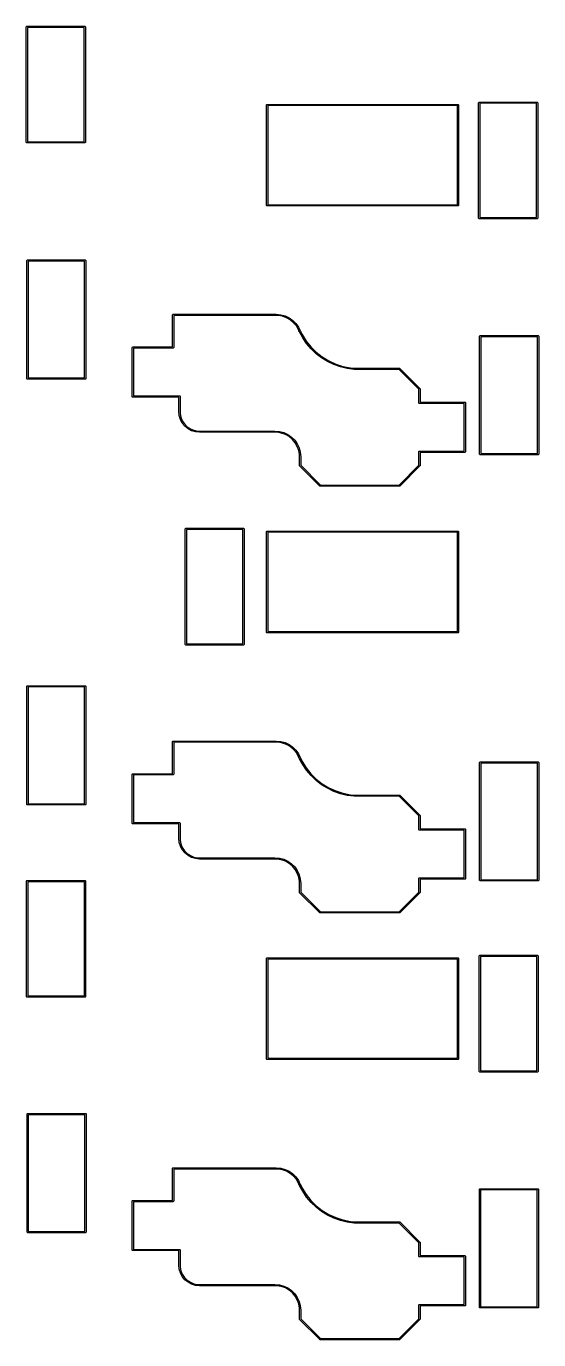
# Model space of a CAD drawing. Extents: x 108 to 229, y -135 to -60.
# Drawn here: x 172.2 to 192.6, y -112 to -59.7 of the extents above; entities that cross this region are included whole.
import ezdxf

# ---------------------------------------------------------------- set-up
doc = ezdxf.new("R2010")
doc.units = 0
doc.layers.add('BLACK', color=7, linetype='CONTINUOUS')

msp = doc.modelspace()

# ---------------------------------------------------------------- linework, layer by layer
at = {"layer": 'BLACK', "linetype": 'CONTINUOUS'}
for p, q in [((172.185, -59.7), (172.186903, -59.690433)), ((172.185, -64.3), (172.185, -59.7)), ((172.186903, -59.690433), (172.200433, -59.676903)), ((172.200433, -59.676903), (172.21, -59.675)), ((172.21, -59.675), (174.51, -59.675)), ((172.235, -59.725), (172.235, -64.275)), ((174.485, -59.725), (172.235, -59.725)), ((174.485, -64.275), (174.485, -59.725)), ((174.51, -59.675), (174.519567, -59.676903)), ((174.519567, -59.676903), (174.533097, -59.690433)), ((174.533097, -59.690433), (174.535, -59.7)), ((174.535, -59.7), (174.535, -64.3)), ((181.741903, -62.800434), (181.755433, -62.786904)), ((181.755433, -62.786904), (181.765, -62.785001)), ((181.765, -62.785001), (189.365, -62.785001)), ((189.365, -62.785001), (189.374567, -62.786904)), ((189.374567, -62.786904), (189.388097, -62.800434)), ((190.185, -62.72), (190.186903, -62.710433)), ((190.185, -67.32), (190.185, -62.72)), ((190.186903, -62.710433), (190.200433, -62.696903)), ((190.200433, -62.696903), (190.21, -62.695)), ((190.21, -62.695), (192.51, -62.695)), ((190.235, -62.745), (190.235, -67.295)), ((192.485, -62.745), (190.235, -62.745)), ((192.485, -67.295), (192.485, -62.745)), ((192.51, -62.695), (192.519567, -62.696903)), ((192.519567, -62.696903), (192.533097, -62.710433)), ((192.533097, -62.710433), (192.535, -62.72)), ((192.535, -62.72), (192.535, -67.32)), ((181.74, -62.810001), (181.741903, -62.800434)), ((181.74, -66.810001), (181.74, -62.810001)), ((181.79, -62.835001), (181.79, -66.785001)), ((189.34, -62.835001), (181.79, -62.835001)), ((189.34, -66.785001), (189.34, -62.835001)), ((189.388097, -62.800434), (189.39, -62.810001)), ((189.39, -62.810001), (189.39, -66.810001)), ((172.186903, -64.309567), (172.185, -64.3)), ((172.200433, -64.323097), (172.186903, -64.309567)), ((172.21, -64.325), (172.200433, -64.323097)), ((174.51, -64.325), (172.21, -64.325)), ((172.235, -64.275), (174.485, -64.275)), ((174.519567, -64.323097), (174.51, -64.325)), ((174.533097, -64.309567), (174.519567, -64.323097)), ((174.535, -64.3), (174.533097, -64.309567)), ((181.741903, -66.819568), (181.74, -66.810001)), ((181.755433, -66.833098), (181.741903, -66.819568)), ((181.765, -66.835001), (181.755433, -66.833098)), ((189.365, -66.835001), (181.765, -66.835001)), ((181.79, -66.785001), (189.34, -66.785001)), ((189.374567, -66.833098), (189.365, -66.835001)), ((189.388097, -66.819568), (189.374567, -66.833098)), ((189.39, -66.810001), (189.388097, -66.819568)), ((190.186903, -67.329567), (190.185, -67.32)), ((190.200433, -67.343097), (190.186903, -67.329567)), ((190.21, -67.345), (190.200433, -67.343097)), ((192.51, -67.345), (190.21, -67.345)), ((190.235, -67.295), (192.485, -67.295)), ((192.519567, -67.343097), (192.51, -67.345)), ((192.533097, -67.329567), (192.519567, -67.343097)), ((192.535, -67.32), (192.533097, -67.329567)), ((172.205, -69.01), (172.206903, -69.000433)), ((172.205, -73.71), (172.205, -69.01)), ((172.206903, -69.000433), (172.220433, -68.986903)), ((172.220433, -68.986903), (172.23, -68.985)), ((172.23, -68.985), (174.53, -68.985)), ((172.255, -69.035), (172.255, -73.685)), ((174.505, -69.035), (172.255, -69.035)), ((174.505, -73.685), (174.505, -69.035)), ((174.53, -68.985), (174.539567, -68.986903)), ((174.539567, -68.986903), (174.553097, -69.000433)), ((174.553097, -69.000433), (174.555, -69.01)), ((174.555, -69.01), (174.555, -73.71)), ((178.002903, -71.165433), (178.016433, -71.151903)), ((178.016433, -71.151903), (178.026, -71.15)), ((178.026, -71.15), (182.13, -71.15)), ((182.13, -71.15), (182.307989, -71.165572)), ((178.001, -71.175), (178.002903, -71.165433)), ((178.001, -71.875), (178.001, -71.175)), ((178.051, -71.2), (178.051, -71.875)), ((182.13, -71.2), (178.051, -71.2)), ((182.215301, -71.2), (182.13, -71.2)), ((182.383312, -71.229625), (182.215301, -71.2)), ((182.307989, -71.165572), (182.480571, -71.211815)), ((182.543627, -71.287975), (182.383312, -71.229625)), ((182.480571, -71.211815), (182.6425, -71.287324)), ((182.691373, -71.373276), (182.543627, -71.287975)), ((182.6425, -71.287324), (182.788857, -71.389805)), ((182.822062, -71.482938), (182.691373, -71.373276)), ((182.788857, -71.389805), (182.915196, -71.516143)), ((182.931724, -71.613627), (182.822062, -71.482938)), ((182.915196, -71.516143), (183.017676, -71.6625)), ((183.017025, -71.761374), (182.931724, -71.613627)), ((183.017676, -71.6625), (183.087286, -71.81178)), ((178.001, -72.45), (178.001, -71.875)), ((178.051, -71.875), (178.051, -72.475)), ((183.0462, -71.841531), (183.017025, -71.761374)), ((183.046201, -71.84153), (183.0462, -71.841531)), ((183.055713, -71.853706), (183.046201, -71.84153)), ((183.057735, -71.854285), (183.055713, -71.853706)), ((183.183514, -72.087368), (183.057735, -71.854285)), ((183.087286, -71.81178), (183.097147, -71.822223)), ((183.097147, -71.822223), (183.097166, -71.822214)), ((183.097166, -71.822214), (183.16191, -71.958858)), ((183.16191, -71.958858), (183.322224, -72.215282)), ((183.339762, -72.316052), (183.183514, -72.087368)), ((190.225, -72.02), (190.226903, -72.010433)), ((190.225, -76.72), (190.225, -72.02)), ((190.226903, -72.010433), (190.240433, -71.996903)), ((190.240433, -71.996903), (190.25, -71.995)), ((190.25, -71.995), (192.55, -71.995)), ((190.275, -72.045), (190.275, -76.695)), ((192.525, -72.045), (190.275, -72.045)), ((192.525, -76.695), (192.525, -72.045)), ((192.55, -71.995), (192.559567, -71.996903)), ((192.559567, -71.996903), (192.573097, -72.010433)), ((192.573097, -72.010433), (192.575, -72.02)), ((192.575, -72.02), (192.575, -76.72)), ((176.401, -72.475), (176.402903, -72.465433)), ((176.401, -74.425), (176.401, -72.475)), ((176.402903, -72.465433), (176.416433, -72.451903)), ((176.416433, -72.451903), (176.426, -72.45)), ((176.426, -72.45), (178.001, -72.45)), ((178.026, -72.5), (176.451, -72.5)), ((176.451, -72.5), (176.451, -74.4)), ((178.035567, -72.498097), (178.026, -72.5)), ((178.049097, -72.484567), (178.035567, -72.498097)), ((178.051, -72.475), (178.049097, -72.484567)), ((183.322224, -72.215282), (183.511177, -72.451397)), ((183.519021, -72.527183), (183.339762, -72.316052)), ((183.511177, -72.451397), (183.726222, -72.664022)), ((183.719332, -72.718454), (183.519021, -72.527183)), ((183.938511, -72.887779), (183.719332, -72.718454)), ((183.726222, -72.664022), (183.964461, -72.850291)), ((184.174161, -73.033306), (183.938511, -72.887779)), ((183.964461, -72.850291), (184.222682, -73.007693)), ((184.423712, -73.153449), (184.174161, -73.033306)), ((184.222682, -73.007693), (184.497406, -73.134107)), ((184.684437, -73.246894), (184.423712, -73.153449)), ((184.497406, -73.134107), (184.78493, -73.227829)), ((184.953491, -73.312621), (184.684437, -73.246894)), ((184.78493, -73.227829), (185.081378, -73.287596)), ((172.206903, -73.719567), (172.205, -73.71)), ((172.220433, -73.733097), (172.206903, -73.719567)), ((172.23, -73.735), (172.220433, -73.733097)), ((174.53, -73.735), (172.23, -73.735)), ((172.255, -73.685), (174.505, -73.685)), ((174.539567, -73.733097), (174.53, -73.735)), ((174.553097, -73.719567), (174.539567, -73.733097)), ((174.555, -73.71), (174.553097, -73.719567)), ((185.227934, -73.349913), (184.953491, -73.312621)), ((185.081378, -73.287596), (185.231054, -73.3)), ((185.228679, -73.349737), (185.227934, -73.349913)), ((185.23, -73.35), (185.228679, -73.349737)), ((187.019644, -73.35), (185.23, -73.35)), ((185.231054, -73.3), (187.03, -73.3)), ((187.805, -74.135356), (187.019644, -73.35)), ((187.03, -73.3), (187.039567, -73.301903)), ((187.039567, -73.301903), (187.047678, -73.307322)), ((187.047678, -73.307322), (187.847678, -74.107322)), ((187.805, -74.675), (187.805, -74.135356)), ((187.847678, -74.107322), (187.853097, -74.115433)), ((187.853097, -74.115433), (187.855, -74.125)), ((187.855, -74.125), (187.855, -74.65)), ((176.402903, -74.434567), (176.401, -74.425)), ((176.416433, -74.448097), (176.402903, -74.434567)), ((176.426, -74.45), (176.416433, -74.448097)), ((178.255, -74.45), (176.426, -74.45)), ((176.451, -74.4), (178.28, -74.4)), ((178.255, -75.025), (178.255, -74.45)), ((178.28, -74.4), (178.289567, -74.401903)), ((178.289567, -74.401903), (178.303097, -74.415433)), ((178.303097, -74.415433), (178.305, -74.425)), ((178.305, -74.425), (178.305, -75.025)), ((187.806903, -74.684567), (187.805, -74.675)), ((187.820433, -74.698097), (187.806903, -74.684567)), ((187.83, -74.7), (187.820433, -74.698097)), ((189.609, -74.7), (187.83, -74.7)), ((187.855, -74.65), (189.634, -74.65)), ((189.609, -76.6), (189.609, -74.7)), ((189.634, -74.65), (189.643567, -74.651903)), ((189.643567, -74.651903), (189.657097, -74.665433)), ((189.657097, -74.665433), (189.659, -74.675)), ((189.659, -74.675), (189.659, -76.625)), ((178.270852, -75.18595), (178.255, -75.025)), ((178.317799, -75.340714), (178.270852, -75.18595)), ((178.305, -75.025), (178.305, -75.101331)), ((178.305, -75.101331), (178.334783, -75.251059)), ((178.394038, -75.483345), (178.317799, -75.340714)), ((178.334783, -75.251059), (178.393204, -75.3921)), ((178.393204, -75.3921), (178.478018, -75.519034)), ((178.496637, -75.608363), (178.394038, -75.483345)), ((178.478018, -75.519034), (178.585966, -75.626982)), ((178.621655, -75.710962), (178.496637, -75.608363)), ((178.585966, -75.626982), (178.7129, -75.711796)), ((178.764286, -75.787201), (178.621655, -75.710962)), ((178.7129, -75.711796), (178.853941, -75.770217)), ((178.91905, -75.834148), (178.764286, -75.787201)), ((178.853941, -75.770217), (179.003669, -75.8)), ((179.08, -75.85), (178.91905, -75.834148)), ((179.003669, -75.8), (179.08, -75.8)), ((179.08, -75.8), (182.08, -75.8)), ((182.08, -75.85), (179.08, -75.85)), ((182.08, -75.8), (182.257989, -75.815572)), ((182.165301, -75.85), (182.08, -75.85)), ((182.333312, -75.879625), (182.165301, -75.85)), ((182.257989, -75.815572), (182.430571, -75.861815)), ((182.430571, -75.861815), (182.5925, -75.937324)), ((182.493627, -75.937975), (182.333312, -75.879625)), ((182.641373, -76.023276), (182.493627, -75.937975)), ((182.5925, -75.937324), (182.738857, -76.039804)), ((182.772062, -76.132938), (182.641373, -76.023276)), ((182.738857, -76.039804), (182.865196, -76.166143)), ((182.881724, -76.263627), (182.772062, -76.132938)), ((182.865196, -76.166143), (182.967676, -76.3125)), ((182.967025, -76.411373), (182.881724, -76.263627)), ((182.967676, -76.3125), (183.043185, -76.474429)), ((183.025375, -76.571688), (182.967025, -76.411373)), ((183.055, -76.739699), (183.025375, -76.571688)), ((183.043185, -76.474429), (183.089428, -76.647011)), ((183.055, -76.825), (183.055, -76.739699)), ((183.055, -77.175), (183.055, -76.825)), ((183.089428, -76.647011), (183.105, -76.825)), ((183.105, -76.825), (183.105, -77.164644)), ((187.805, -76.625), (187.806903, -76.615433)), ((187.805, -77.164644), (187.805, -76.625)), ((187.806903, -76.615433), (187.820433, -76.601903)), ((187.820433, -76.601903), (187.83, -76.6)), ((187.83, -76.6), (189.609, -76.6)), ((189.634, -76.65), (187.855, -76.65)), ((187.855, -76.65), (187.855, -77.175)), ((189.643567, -76.648097), (189.634, -76.65)), ((189.657097, -76.634567), (189.643567, -76.648097)), ((189.659, -76.625), (189.657097, -76.634567)), ((190.226903, -76.729567), (190.225, -76.72)), ((190.240433, -76.743097), (190.226903, -76.729567)), ((190.25, -76.745), (190.240433, -76.743097)), ((192.55, -76.745), (190.25, -76.745)), ((190.275, -76.695), (192.525, -76.695)), ((192.559567, -76.743097), (192.55, -76.745)), ((192.573097, -76.729567), (192.559567, -76.743097)), ((192.575, -76.72), (192.573097, -76.729567)), ((183.056903, -77.184567), (183.055, -77.175)), ((183.062322, -77.192678), (183.056903, -77.184567)), ((183.862322, -77.992678), (183.062322, -77.192678)), ((183.105, -77.164644), (183.890356, -77.95)), ((187.019644, -77.95), (187.805, -77.164644)), ((187.847678, -77.192678), (187.047678, -77.992678)), ((187.853097, -77.184567), (187.847678, -77.192678)), ((187.855, -77.175), (187.853097, -77.184567)), ((183.890356, -77.95), (187.019644, -77.95)), ((183.870433, -77.998097), (183.862322, -77.992678)), ((183.88, -78), (183.870433, -77.998097)), ((187.03, -78), (183.88, -78)), ((187.039567, -77.998097), (187.03, -78)), ((187.047678, -77.992678), (187.039567, -77.998097)), ((178.505, -79.7), (178.506903, -79.690433)), ((178.505, -84.3), (178.505, -79.7)), ((178.506903, -79.690433), (178.520433, -79.676903)), ((178.520433, -79.676903), (178.53, -79.675)), ((178.53, -79.675), (180.83, -79.675)), ((178.555, -79.725), (178.555, -84.275)), ((180.805, -79.725), (178.555, -79.725)), ((180.805, -84.275), (180.805, -79.725)), ((180.83, -79.675), (180.839567, -79.676903)), ((180.839567, -79.676903), (180.853097, -79.690433)), ((180.853097, -79.690433), (180.855, -79.7)), ((180.855, -79.7), (180.855, -84.3)), ((181.74, -79.809999), (181.741903, -79.800432)), ((181.74, -83.809999), (181.74, -79.809999)), ((181.741903, -79.800432), (181.755433, -79.786902)), ((181.755433, -79.786902), (181.765, -79.784999)), ((181.765, -79.784999), (189.365, -79.784999)), ((181.79, -79.834999), (181.79, -83.784999)), ((189.34, -79.834999), (181.79, -79.834999)), ((189.34, -83.784999), (189.34, -79.834999)), ((189.365, -79.784999), (189.374567, -79.786902)), ((189.374567, -79.786902), (189.388097, -79.800432)), ((189.388097, -79.800432), (189.39, -79.809999)), ((189.39, -79.809999), (189.39, -83.809999)), ((181.741903, -83.819566), (181.74, -83.809999)), ((181.755433, -83.833096), (181.741903, -83.819566)), ((181.765, -83.834999), (181.755433, -83.833096)), ((189.365, -83.834999), (181.765, -83.834999)), ((181.79, -83.784999), (189.34, -83.784999)), ((189.374567, -83.833096), (189.365, -83.834999)), ((189.388097, -83.819566), (189.374567, -83.833096)), ((189.39, -83.809999), (189.388097, -83.819566)), ((178.506903, -84.309567), (178.505, -84.3)), ((178.520433, -84.323097), (178.506903, -84.309567)), ((178.53, -84.325), (178.520433, -84.323097)), ((180.83, -84.325), (178.53, -84.325)), ((178.555, -84.275), (180.805, -84.275)), ((180.839567, -84.323097), (180.83, -84.325)), ((180.853097, -84.309567), (180.839567, -84.323097)), ((180.855, -84.3), (180.853097, -84.309567)), ((172.205, -85.97), (172.206903, -85.960433)), ((172.205, -90.67), (172.205, -85.97)), ((172.206903, -85.960433), (172.220433, -85.946903)), ((172.220433, -85.946903), (172.23, -85.945)), ((172.23, -85.945), (174.53, -85.945)), ((172.255, -85.995), (172.255, -90.645)), ((174.505, -85.995), (172.255, -85.995)), ((174.505, -90.645), (174.505, -85.995)), ((174.53, -85.945), (174.539567, -85.946903)), ((174.539567, -85.946903), (174.553097, -85.960433)), ((174.553097, -85.960433), (174.555, -85.97)), ((174.555, -85.97), (174.555, -90.67)), ((178.001, -88.175), (178.002903, -88.165433)), ((178.001, -88.875), (178.001, -88.175)), ((178.002903, -88.165433), (178.016433, -88.151903)), ((178.016433, -88.151903), (178.026, -88.15)), ((178.026, -88.15), (182.13, -88.15)), ((178.051, -88.2), (178.051, -88.875)), ((182.13, -88.2), (178.051, -88.2)), ((182.13, -88.15), (182.307989, -88.165572)), ((182.215301, -88.2), (182.13, -88.2)), ((182.383312, -88.229625), (182.215301, -88.2)), ((182.307989, -88.165572), (182.480571, -88.211815)), ((182.543627, -88.287975), (182.383312, -88.229625)), ((182.480571, -88.211815), (182.6425, -88.287324)), ((182.691373, -88.373276), (182.543627, -88.287975)), ((182.6425, -88.287324), (182.788857, -88.389805)), ((182.822062, -88.482938), (182.691373, -88.373276)), ((182.788857, -88.389805), (182.915196, -88.516143)), ((178.001, -89.45), (178.001, -88.875)), ((178.051, -88.875), (178.051, -89.475)), ((182.931724, -88.613627), (182.822062, -88.482938)), ((182.915196, -88.516143), (183.017676, -88.6625)), ((183.017025, -88.761374), (182.931724, -88.613627)), ((183.0462, -88.841531), (183.017025, -88.761374)), ((183.017676, -88.6625), (183.087286, -88.81178)), ((183.046201, -88.84153), (183.0462, -88.841531)), ((183.055713, -88.853706), (183.046201, -88.84153)), ((183.057735, -88.854285), (183.055713, -88.853706)), ((183.183514, -89.087368), (183.057735, -88.854285)), ((183.087286, -88.81178), (183.097147, -88.822223)), ((183.097147, -88.822223), (183.097166, -88.822214)), ((183.097166, -88.822214), (183.16191, -88.958858)), ((176.401, -89.475), (176.402903, -89.465433)), ((176.401, -91.425), (176.401, -89.475)), ((176.402903, -89.465433), (176.416433, -89.451903)), ((176.416433, -89.451903), (176.426, -89.45)), ((176.426, -89.45), (178.001, -89.45)), ((178.051, -89.475), (178.049097, -89.484567)), ((183.16191, -88.958858), (183.322224, -89.215282)), ((183.339762, -89.316052), (183.183514, -89.087368)), ((183.322224, -89.215282), (183.511177, -89.451397)), ((183.519021, -89.527183), (183.339762, -89.316052)), ((183.511177, -89.451397), (183.726222, -89.664022)), ((190.225, -89), (190.226903, -88.990433)), ((190.225, -93.7), (190.225, -89)), ((190.226903, -88.990433), (190.240433, -88.976903)), ((190.240433, -88.976903), (190.25, -88.975)), ((190.25, -88.975), (192.55, -88.975)), ((190.275, -89.025), (190.275, -93.675)), ((192.525, -89.025), (190.275, -89.025)), ((192.525, -93.675), (192.525, -89.025)), ((192.55, -88.975), (192.559567, -88.976903)), ((192.559567, -88.976903), (192.573097, -88.990433)), ((192.573097, -88.990433), (192.575, -89)), ((192.575, -89), (192.575, -93.7)), ((178.026, -89.5), (176.451, -89.5)), ((176.451, -89.5), (176.451, -91.4)), ((178.035567, -89.498097), (178.026, -89.5)), ((178.049097, -89.484567), (178.035567, -89.498097)), ((183.719332, -89.718454), (183.519021, -89.527183)), ((183.938511, -89.887779), (183.719332, -89.718454)), ((183.726222, -89.664022), (183.964461, -89.850291)), ((184.174161, -90.033306), (183.938511, -89.887779)), ((183.964461, -89.850291), (184.222682, -90.007693)), ((184.423712, -90.153449), (184.174161, -90.033306)), ((184.222682, -90.007693), (184.497406, -90.134107)), ((184.684437, -90.246894), (184.423712, -90.153449)), ((184.497406, -90.134107), (184.78493, -90.227829)), ((184.953491, -90.312621), (184.684437, -90.246894)), ((184.78493, -90.227829), (185.081378, -90.287596)), ((185.227934, -90.349913), (184.953491, -90.312621)), ((185.081378, -90.287596), (185.231054, -90.3)), ((185.228679, -90.349737), (185.227934, -90.349913)), ((185.23, -90.35), (185.228679, -90.349737)), ((187.019644, -90.35), (185.23, -90.35)), ((185.231054, -90.3), (187.03, -90.3)), ((187.805, -91.135356), (187.019644, -90.35)), ((187.03, -90.3), (187.039567, -90.301903)), ((187.039567, -90.301903), (187.047678, -90.307322)), ((187.047678, -90.307322), (187.847678, -91.107322)), ((172.206903, -90.679567), (172.205, -90.67)), ((172.220433, -90.693097), (172.206903, -90.679567)), ((172.23, -90.695), (172.220433, -90.693097)), ((174.53, -90.695), (172.23, -90.695)), ((172.255, -90.645), (174.505, -90.645)), ((174.539567, -90.693097), (174.53, -90.695)), ((174.553097, -90.679567), (174.539567, -90.693097)), ((174.555, -90.67), (174.553097, -90.679567)), ((176.402903, -91.434567), (176.401, -91.425)), ((176.416433, -91.448097), (176.402903, -91.434567)), ((176.426, -91.45), (176.416433, -91.448097)), ((178.255, -91.45), (176.426, -91.45)), ((176.451, -91.4), (178.28, -91.4)), ((178.255, -92.025), (178.255, -91.45)), ((178.28, -91.4), (178.289567, -91.401903)), ((178.289567, -91.401903), (178.303097, -91.415433)), ((178.303097, -91.415433), (178.305, -91.425)), ((178.305, -91.425), (178.305, -92.025)), ((187.805, -91.675), (187.805, -91.135356)), ((187.847678, -91.107322), (187.853097, -91.115433)), ((187.853097, -91.115433), (187.855, -91.125)), ((187.855, -91.125), (187.855, -91.65)), ((178.270852, -92.18595), (178.255, -92.025)), ((178.305, -92.025), (178.305, -92.101331)), ((187.806903, -91.684567), (187.805, -91.675)), ((187.820433, -91.698097), (187.806903, -91.684567)), ((187.83, -91.7), (187.820433, -91.698097)), ((189.609, -91.7), (187.83, -91.7)), ((187.855, -91.65), (189.634, -91.65)), ((189.609, -93.6), (189.609, -91.7)), ((189.634, -91.65), (189.643567, -91.651903)), ((189.643567, -91.651903), (189.657097, -91.665433)), ((189.657097, -91.665433), (189.659, -91.675)), ((189.659, -91.675), (189.659, -93.625)), ((178.317799, -92.340714), (178.270852, -92.18595)), ((178.305, -92.101331), (178.334783, -92.251059)), ((178.394038, -92.483345), (178.317799, -92.340714)), ((178.334783, -92.251059), (178.393204, -92.3921)), ((178.393204, -92.3921), (178.478018, -92.519034)), ((178.496637, -92.608363), (178.394038, -92.483345)), ((178.478018, -92.519034), (178.585966, -92.626982)), ((178.621655, -92.710962), (178.496637, -92.608363)), ((178.585966, -92.626982), (178.7129, -92.711796)), ((178.764286, -92.787201), (178.621655, -92.710962)), ((178.7129, -92.711796), (178.853941, -92.770217)), ((178.91905, -92.834148), (178.764286, -92.787201)), ((178.853941, -92.770217), (179.003669, -92.8)), ((179.08, -92.85), (178.91905, -92.834148)), ((179.003669, -92.8), (179.08, -92.8)), ((179.08, -92.8), (182.08, -92.8)), ((182.08, -92.85), (179.08, -92.85)), ((182.08, -92.8), (182.257989, -92.815572)), ((182.165301, -92.85), (182.08, -92.85)), ((182.333312, -92.879625), (182.165301, -92.85)), ((182.257989, -92.815572), (182.430571, -92.861815)), ((182.493627, -92.937975), (182.333312, -92.879625)), ((182.430571, -92.861815), (182.5925, -92.937324)), ((182.641373, -93.023276), (182.493627, -92.937975)), ((182.5925, -92.937324), (182.738857, -93.039804)), ((182.772062, -93.132938), (182.641373, -93.023276)), ((182.738857, -93.039804), (182.865196, -93.166143)), ((182.881724, -93.263627), (182.772062, -93.132938)), ((182.865196, -93.166143), (182.967676, -93.3125)), ((182.967025, -93.411373), (182.881724, -93.263627)), ((183.025375, -93.571688), (182.967025, -93.411373)), ((182.967676, -93.3125), (183.043185, -93.474429)), ((183.055, -93.739699), (183.025375, -93.571688)), ((183.043185, -93.474429), (183.089428, -93.647011)), ((183.089428, -93.647011), (183.105, -93.825)), ((187.805, -93.625), (187.806903, -93.615433)), ((187.805, -94.164644), (187.805, -93.625)), ((187.806903, -93.615433), (187.820433, -93.601903)), ((187.820433, -93.601903), (187.83, -93.6)), ((187.83, -93.6), (189.609, -93.6)), ((189.634, -93.65), (187.855, -93.65)), ((187.855, -93.65), (187.855, -94.175)), ((189.643567, -93.648097), (189.634, -93.65)), ((189.657097, -93.634567), (189.643567, -93.648097)), ((189.659, -93.625), (189.657097, -93.634567)), ((172.195, -93.73), (172.196903, -93.720433)), ((172.195, -98.33), (172.195, -93.73)), ((172.196903, -93.720433), (172.210433, -93.706903)), ((172.210433, -93.706903), (172.22, -93.705)), ((172.22, -93.705), (174.52, -93.705)), ((172.245, -93.755), (172.245, -98.305)), ((174.495, -93.755), (172.245, -93.755)), ((174.495, -98.305), (174.495, -93.755)), ((174.52, -93.705), (174.529567, -93.706903)), ((174.529567, -93.706903), (174.543097, -93.720433)), ((174.543097, -93.720433), (174.545, -93.73)), ((174.545, -93.73), (174.545, -98.33)), ((183.055, -93.825), (183.055, -93.739699)), ((183.055, -94.175), (183.055, -93.825)), ((183.056903, -94.184567), (183.055, -94.175)), ((183.062322, -94.192678), (183.056903, -94.184567)), ((183.105, -93.825), (183.105, -94.164644)), ((183.105, -94.164644), (183.890356, -94.95)), ((187.019644, -94.95), (187.805, -94.164644)), ((187.853097, -94.184567), (187.847678, -94.192678)), ((187.855, -94.175), (187.853097, -94.184567)), ((190.226903, -93.709567), (190.225, -93.7)), ((190.240433, -93.723097), (190.226903, -93.709567)), ((190.25, -93.725), (190.240433, -93.723097)), ((192.55, -93.725), (190.25, -93.725)), ((190.275, -93.675), (192.525, -93.675)), ((192.559567, -93.723097), (192.55, -93.725)), ((192.573097, -93.709567), (192.559567, -93.723097)), ((192.575, -93.7), (192.573097, -93.709567)), ((183.862322, -94.992678), (183.062322, -94.192678)), ((187.847678, -94.192678), (187.047678, -94.992678)), ((183.870433, -94.998097), (183.862322, -94.992678)), ((183.88, -95), (183.870433, -94.998097)), ((187.03, -95), (183.88, -95)), ((183.890356, -94.95), (187.019644, -94.95)), ((187.039567, -94.998097), (187.03, -95)), ((187.047678, -94.992678), (187.039567, -94.998097)), ((181.74, -96.810001), (181.741903, -96.800434)), ((181.741903, -96.800434), (181.755433, -96.786904)), ((181.755433, -96.786904), (181.765, -96.785001)), ((181.765, -96.785001), (189.365, -96.785001)), ((189.365, -96.785001), (189.374567, -96.786904)), ((189.374567, -96.786904), (189.388097, -96.800434)), ((189.388097, -96.800434), (189.39, -96.810001)), ((190.205, -96.71), (190.206903, -96.700433)), ((190.205, -101.31), (190.205, -96.71)), ((190.206903, -96.700433), (190.220433, -96.686903)), ((190.220433, -96.686903), (190.23, -96.685)), ((190.23, -96.685), (192.53, -96.685)), ((190.255, -96.735), (190.255, -101.285)), ((192.505, -96.735), (190.255, -96.735)), ((192.505, -101.285), (192.505, -96.735)), ((192.53, -96.685), (192.539567, -96.686903)), ((192.539567, -96.686903), (192.553097, -96.700433)), ((192.553097, -96.700433), (192.555, -96.71)), ((192.555, -96.71), (192.555, -101.31)), ((181.74, -100.810001), (181.74, -96.810001)), ((181.79, -96.835001), (181.79, -100.785001)), ((189.34, -96.835001), (181.79, -96.835001)), ((189.34, -100.785001), (189.34, -96.835001)), ((189.39, -96.810001), (189.39, -100.810001)), ((172.196903, -98.339567), (172.195, -98.33)), ((172.210433, -98.353097), (172.196903, -98.339567)), ((172.22, -98.355), (172.210433, -98.353097)), ((174.52, -98.355), (172.22, -98.355)), ((172.245, -98.305), (174.495, -98.305)), ((174.529567, -98.353097), (174.52, -98.355)), ((174.543097, -98.339567), (174.529567, -98.353097)), ((174.545, -98.33), (174.543097, -98.339567)), ((181.741903, -100.819568), (181.74, -100.810001)), ((181.755433, -100.833098), (181.741903, -100.819568)), ((181.765, -100.835001), (181.755433, -100.833098)), ((189.365, -100.835001), (181.765, -100.835001)), ((181.79, -100.785001), (189.34, -100.785001)), ((189.374567, -100.833098), (189.365, -100.835001)), ((189.388097, -100.819568), (189.374567, -100.833098)), ((189.39, -100.810001), (189.388097, -100.819568)), ((190.206903, -101.319567), (190.205, -101.31)), ((190.220433, -101.333097), (190.206903, -101.319567)), ((190.23, -101.335), (190.220433, -101.333097)), ((192.53, -101.335), (190.23, -101.335)), ((190.255, -101.285), (192.505, -101.285)), ((192.539567, -101.333097), (192.53, -101.335)), ((192.553097, -101.319567), (192.539567, -101.333097)), ((192.555, -101.31), (192.553097, -101.319567)), ((172.215, -103.01), (172.216903, -103.000433)), ((172.215, -107.71), (172.215, -103.01)), ((172.216903, -103.000433), (172.230433, -102.986903)), ((172.230433, -102.986903), (172.24, -102.985)), ((172.24, -102.985), (174.54, -102.985)), ((172.265, -103.035), (172.265, -107.685)), ((174.515, -103.035), (172.265, -103.035)), ((174.515, -107.685), (174.515, -103.035)), ((174.54, -102.985), (174.549567, -102.986903)), ((174.549567, -102.986903), (174.563097, -103.000433)), ((174.563097, -103.000433), (174.565, -103.01)), ((174.565, -103.01), (174.565, -107.71)), ((178.001, -105.175), (178.002903, -105.165433)), ((178.002903, -105.165433), (178.016433, -105.151903)), ((178.016433, -105.151903), (178.026, -105.15)), ((178.026, -105.15), (182.13, -105.15)), ((182.13, -105.15), (182.307989, -105.165572)), ((182.307989, -105.165572), (182.480571, -105.211815)), ((178.001, -105.875), (178.001, -105.175)), ((178.051, -105.2), (178.051, -105.875)), ((182.13, -105.2), (178.051, -105.2)), ((182.215301, -105.2), (182.13, -105.2)), ((182.383312, -105.229625), (182.215301, -105.2)), ((182.543627, -105.287975), (182.383312, -105.229625)), ((182.480571, -105.211815), (182.6425, -105.287324)), ((182.691373, -105.373276), (182.543627, -105.287975)), ((182.6425, -105.287324), (182.788857, -105.389805)), ((182.822062, -105.482938), (182.691373, -105.373276)), ((182.788857, -105.389805), (182.915196, -105.516143)), ((182.931724, -105.613627), (182.822062, -105.482938)), ((182.915196, -105.516143), (183.017676, -105.6625)), ((183.017025, -105.761374), (182.931724, -105.613627)), ((183.017676, -105.6625), (183.087286, -105.81178)), ((178.001, -106.45), (178.001, -105.875)), ((178.051, -105.875), (178.051, -106.475)), ((183.0462, -105.841531), (183.017025, -105.761374)), ((183.046201, -105.84153), (183.0462, -105.841531)), ((183.055713, -105.853706), (183.046201, -105.84153)), ((183.057735, -105.854285), (183.055713, -105.853706)), ((183.183514, -106.087368), (183.057735, -105.854285)), ((183.087286, -105.81178), (183.097147, -105.822223)), ((183.097147, -105.822223), (183.097166, -105.822214)), ((183.097166, -105.822214), (183.16191, -105.958858)), ((183.16191, -105.958858), (183.322224, -106.215282)), ((183.339762, -106.316052), (183.183514, -106.087368)), ((183.322224, -106.215282), (183.511177, -106.451397)), ((190.215, -106.01), (190.216903, -106.000433)), ((190.215, -110.71), (190.215, -106.01)), ((190.216903, -106.000433), (190.230433, -105.986903)), ((190.230433, -105.986903), (190.24, -105.985)), ((190.24, -105.985), (192.54, -105.985)), ((190.265, -106.035), (190.265, -110.685)), ((192.515, -106.035), (190.265, -106.035)), ((192.515, -110.685), (192.515, -106.035)), ((192.54, -105.985), (192.549567, -105.986903)), ((192.549567, -105.986903), (192.563097, -106.000433)), ((192.563097, -106.000433), (192.565, -106.01)), ((192.565, -106.01), (192.565, -110.71)), ((176.401, -106.475), (176.402903, -106.465433)), ((176.401, -108.425), (176.401, -106.475)), ((176.402903, -106.465433), (176.416433, -106.451903)), ((176.416433, -106.451903), (176.426, -106.45)), ((176.426, -106.45), (178.001, -106.45)), ((178.026, -106.5), (176.451, -106.5)), ((176.451, -106.5), (176.451, -108.4)), ((178.035567, -106.498097), (178.026, -106.5)), ((178.049097, -106.484567), (178.035567, -106.498097)), ((178.051, -106.475), (178.049097, -106.484567)), ((183.519021, -106.527183), (183.339762, -106.316052)), ((183.511177, -106.451397), (183.726222, -106.664022)), ((183.719332, -106.718454), (183.519021, -106.527183)), ((183.938511, -106.887779), (183.719332, -106.718454)), ((183.726222, -106.664022), (183.964461, -106.850291)), ((184.174161, -107.033306), (183.938511, -106.887779)), ((183.964461, -106.850291), (184.222682, -107.007693)), ((184.423712, -107.153449), (184.174161, -107.033306)), ((184.222682, -107.007693), (184.497406, -107.134107)), ((184.684437, -107.246894), (184.423712, -107.153449)), ((184.497406, -107.134107), (184.78493, -107.227829)), ((184.953491, -107.312621), (184.684437, -107.246894)), ((184.78493, -107.227829), (185.081378, -107.287596)), ((172.216903, -107.719567), (172.215, -107.71)), ((172.230433, -107.733097), (172.216903, -107.719567)), ((172.24, -107.735), (172.230433, -107.733097)), ((174.54, -107.735), (172.24, -107.735)), ((172.265, -107.685), (174.515, -107.685)), ((174.549567, -107.733097), (174.54, -107.735)), ((174.563097, -107.719567), (174.549567, -107.733097)), ((174.565, -107.71), (174.563097, -107.719567)), ((185.227934, -107.349913), (184.953491, -107.312621)), ((185.081378, -107.287596), (185.231054, -107.3)), ((185.228679, -107.349737), (185.227934, -107.349913)), ((185.23, -107.35), (185.228679, -107.349737)), ((187.019644, -107.35), (185.23, -107.35)), ((185.231054, -107.3), (187.03, -107.3)), ((187.805, -108.135356), (187.019644, -107.35)), ((187.03, -107.3), (187.039567, -107.301903)), ((187.039567, -107.301903), (187.047678, -107.307322)), ((187.047678, -107.307322), (187.847678, -108.107322)), ((187.805, -108.675), (187.805, -108.135356)), ((187.847678, -108.107322), (187.853097, -108.115433)), ((187.853097, -108.115433), (187.855, -108.125)), ((187.855, -108.125), (187.855, -108.65)), ((176.402903, -108.434567), (176.401, -108.425)), ((176.416433, -108.448097), (176.402903, -108.434567)), ((176.426, -108.45), (176.416433, -108.448097)), ((178.255, -108.45), (176.426, -108.45)), ((176.451, -108.4), (178.28, -108.4)), ((178.255, -109.025), (178.255, -108.45)), ((178.28, -108.4), (178.289567, -108.401903)), ((178.289567, -108.401903), (178.303097, -108.415433)), ((178.303097, -108.415433), (178.305, -108.425)), ((178.305, -108.425), (178.305, -109.025)), ((187.806903, -108.684567), (187.805, -108.675)), ((187.820433, -108.698097), (187.806903, -108.684567)), ((187.83, -108.7), (187.820433, -108.698097)), ((189.609, -108.7), (187.83, -108.7)), ((187.855, -108.65), (189.634, -108.65)), ((189.609, -110.6), (189.609, -108.7)), ((189.634, -108.65), (189.643567, -108.651903)), ((189.643567, -108.651903), (189.657097, -108.665433)), ((189.657097, -108.665433), (189.659, -108.675)), ((189.659, -108.675), (189.659, -110.625)), ((178.270852, -109.18595), (178.255, -109.025)), ((178.317799, -109.340714), (178.270852, -109.18595)), ((178.305, -109.025), (178.305, -109.101331)), ((178.305, -109.101331), (178.334783, -109.251059)), ((178.394038, -109.483345), (178.317799, -109.340714)), ((178.334783, -109.251059), (178.393204, -109.3921)), ((178.393204, -109.3921), (178.478018, -109.519034)), ((178.496637, -109.608363), (178.394038, -109.483345)), ((178.478018, -109.519034), (178.585966, -109.626982)), ((178.621655, -109.710962), (178.496637, -109.608363)), ((178.585966, -109.626982), (178.7129, -109.711796)), ((178.764286, -109.787201), (178.621655, -109.710962)), ((178.7129, -109.711796), (178.853941, -109.770217)), ((178.91905, -109.834148), (178.764286, -109.787201)), ((178.853941, -109.770217), (179.003669, -109.8)), ((179.08, -109.85), (178.91905, -109.834148)), ((179.003669, -109.8), (179.08, -109.8)), ((179.08, -109.8), (182.08, -109.8)), ((182.08, -109.85), (179.08, -109.85)), ((182.08, -109.8), (182.257989, -109.815572)), ((182.165301, -109.85), (182.08, -109.85)), ((182.333312, -109.879625), (182.165301, -109.85)), ((182.257989, -109.815572), (182.430571, -109.861815)), ((182.493627, -109.937975), (182.333312, -109.879625)), ((182.430571, -109.861815), (182.5925, -109.937324)), ((182.641373, -110.023276), (182.493627, -109.937975)), ((182.5925, -109.937324), (182.738857, -110.039804)), ((182.772062, -110.132938), (182.641373, -110.023276)), ((182.738857, -110.039804), (182.865196, -110.166143)), ((182.881724, -110.263627), (182.772062, -110.132938)), ((182.865196, -110.166143), (182.967676, -110.3125)), ((182.967025, -110.411373), (182.881724, -110.263627)), ((182.967676, -110.3125), (183.043185, -110.474429)), ((183.025375, -110.571688), (182.967025, -110.411373)), ((183.055, -110.739699), (183.025375, -110.571688)), ((183.043185, -110.474429), (183.089428, -110.647011)), ((183.055, -110.825), (183.055, -110.739699)), ((183.055, -111.175), (183.055, -110.825)), ((183.089428, -110.647011), (183.105, -110.825)), ((183.105, -110.825), (183.105, -111.164644)), ((187.805, -110.625), (187.806903, -110.615433)), ((187.805, -111.164644), (187.805, -110.625)), ((187.806903, -110.615433), (187.820433, -110.601903)), ((187.820433, -110.601903), (187.83, -110.6)), ((187.83, -110.6), (189.609, -110.6)), ((189.634, -110.65), (187.855, -110.65)), ((187.855, -110.65), (187.855, -111.175)), ((189.643567, -110.648097), (189.634, -110.65)), ((189.657097, -110.634567), (189.643567, -110.648097)), ((189.659, -110.625), (189.657097, -110.634567)), ((190.216903, -110.719567), (190.215, -110.71)), ((190.230433, -110.733097), (190.216903, -110.719567)), ((190.24, -110.735), (190.230433, -110.733097)), ((192.54, -110.735), (190.24, -110.735)), ((190.265, -110.685), (192.515, -110.685)), ((192.549567, -110.733097), (192.54, -110.735)), ((192.563097, -110.719567), (192.549567, -110.733097)), ((192.565, -110.71), (192.563097, -110.719567)), ((183.056903, -111.184567), (183.055, -111.175)), ((183.062322, -111.192678), (183.056903, -111.184567)), ((183.862322, -111.992678), (183.062322, -111.192678)), ((183.105, -111.164644), (183.890356, -111.95)), ((187.019644, -111.95), (187.805, -111.164644)), ((187.847678, -111.192678), (187.047678, -111.992678)), ((187.853097, -111.184567), (187.847678, -111.192678)), ((187.855, -111.175), (187.853097, -111.184567)), ((183.890356, -111.95), (187.019644, -111.95)), ((183.870433, -111.998097), (183.862322, -111.992678)), ((183.88, -112), (183.870433, -111.998097)), ((187.03, -112), (183.88, -112)), ((187.039567, -111.998097), (187.03, -112)), ((187.047678, -111.992678), (187.039567, -111.998097))]:
    msp.add_line(p, q, dxfattribs=at)

doc.saveas('drawing.dxf')
